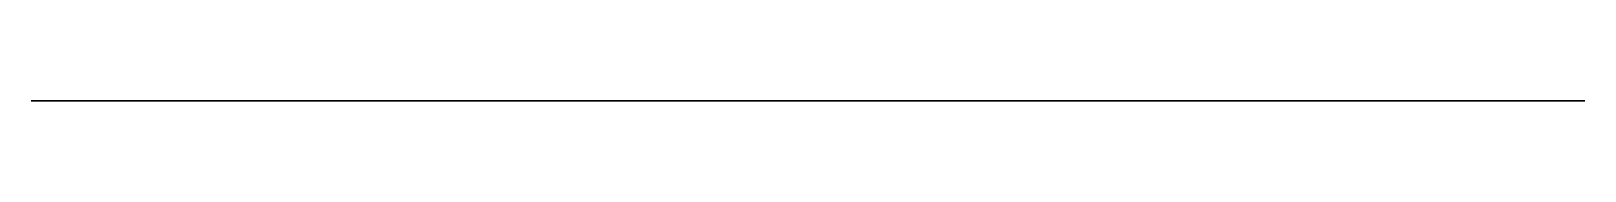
# Model space of a CAD drawing. Header units: millimetres. Extents: x 43.2 to 62, y 0 to 0.
import ezdxf

# ---------------------------------------------------------------- set-up
doc = ezdxf.new("R2010")
doc.units = ezdxf.units.MM
doc.layers.get('0').update_dxf_attribs({"color": 194, "true_color": 0x551cb1})

msp = doc.modelspace()

# ---------------------------------------------------------------- linework, layer by layer
at = {"color": 251, "true_color": 0x565656}
msp.add_polyline3d([(62.013, 0, 70.625), (62.013, 0, 18.29), (43.244, 0, 18.29), (43.244, 0, 45.195), (44.792, 0, 46.67), (44.792, 0, 90.863), (43.244, 0, 92.43), (43.244, 0, 123.513), (47.559, 0, 123.513), (47.649, 0, 123.221), (47.753, 0, 122.934), (47.87, 0, 122.653), (48, 0, 122.377), (48.142, 0, 122.108), (48.297, 0, 121.845), (48.464, 0, 121.59), (48.643, 0, 121.342), (48.834, 0, 121.103), (49.035, 0, 120.873), (49.246, 0, 120.654), (49.467, 0, 120.444), (49.698, 0, 120.245), (49.938, 0, 120.057), (50.186, 0, 119.88), (50.443, 0, 119.714), (50.766, 0, 119.529), (51.098, 0, 119.363), (51.439, 0, 119.217), (51.787, 0, 119.089), (52.014, 0, 119.022), (52.244, 0, 118.968), (52.477, 0, 118.927), (52.713, 0, 118.897), (53.189, 0, 118.863), (53.668, 0, 118.854), (54.205, 0, 118.854), (54.205, 0, 116.827), (54.724, 0, 116.827), (54.916, 0, 116.823), (55.012, 0, 116.816), (55.106, 0, 116.805), (55.198, 0, 116.787), (55.243, 0, 116.776), (55.288, 0, 116.764), (55.331, 0, 116.749), (55.374, 0, 116.732), (55.416, 0, 116.713), (55.457, 0, 116.691), (55.498, 0, 116.668), (55.538, 0, 116.642), (55.577, 0, 116.615), (55.615, 0, 116.587), (55.652, 0, 116.557), (55.687, 0, 116.526), (55.722, 0, 116.494), (55.755, 0, 116.46), (55.787, 0, 116.425), (55.818, 0, 116.389), (55.848, 0, 116.352), (55.876, 0, 116.313), (55.902, 0, 116.273), (55.928, 0, 116.232), (55.951, 0, 116.19), (55.974, 0, 116.147), (56.004, 0, 116.081), (56.03, 0, 116.013), (56.053, 0, 115.944), (56.071, 0, 115.874), (56.085, 0, 115.804), (56.095, 0, 115.733), (56.101, 0, 115.662), (56.103, 0, 115.59), (56.101, 0, 115.518), (56.095, 0, 115.447), (56.085, 0, 115.376), (56.071, 0, 115.306), (56.053, 0, 115.236), (56.03, 0, 115.167), (56.004, 0, 115.099), (55.974, 0, 115.033), (55.951, 0, 114.99), (55.928, 0, 114.948), (55.902, 0, 114.907), (55.876, 0, 114.867), (55.848, 0, 114.828), (55.818, 0, 114.791), (55.787, 0, 114.755), (55.755, 0, 114.72), (55.722, 0, 114.686), (55.687, 0, 114.654), (55.652, 0, 114.623), (55.615, 0, 114.593), (55.577, 0, 114.565), (55.538, 0, 114.538), (55.498, 0, 114.512), (55.457, 0, 114.488), (55.424, 0, 114.471), (55.39, 0, 114.454), (55.355, 0, 114.439), (55.32, 0, 114.426), (55.284, 0, 114.413), (55.248, 0, 114.402), (55.175, 0, 114.384), (55.1, 0, 114.37), (55.024, 0, 114.36), (54.948, 0, 114.355), (54.871, 0, 114.353), (54.194, 0, 114.353), (54.194, 0, 112.174), (53.587, 0, 111.526), (53.023, 0, 110.842), (52.503, 0, 110.126), (52.029, 0, 109.38), (51.603, 0, 108.606), (51.225, 0, 107.807), (50.896, 0, 106.984), (50.619, 0, 106.139), (50.395, 0, 105.279), (50.226, 0, 104.409), (50.111, 0, 103.532), (50.051, 0, 102.651), (50.045, 0, 101.767), (50.095, 0, 100.884), (50.199, 0, 100.004), (50.359, 0, 99.13), (50.573, 0, 98.267), (50.839, 0, 97.422), (51.156, 0, 96.596), (51.524, 0, 95.793), (51.941, 0, 95.014), (52.406, 0, 94.261), (52.918, 0, 93.538), (53.476, 0, 92.846), (56.799, 0, 88.976), (57.979, 0, 87.617), (58.547, 0, 86.929), (59.072, 0, 86.23), (59.312, 0, 85.874), (59.532, 0, 85.514), (59.732, 0, 85.149), (59.907, 0, 84.779), (59.984, 0, 84.591), (60.055, 0, 84.402), (60.118, 0, 84.211), (60.173, 0, 84.018), (60.221, 0, 83.823), (60.26, 0, 83.627), (60.29, 0, 83.428), (60.311, 0, 83.228), (60.332, 0, 82.785), (60.322, 0, 82.345), (60.282, 0, 81.91), (60.213, 0, 81.48), (60.116, 0, 81.057), (59.991, 0, 80.643), (59.839, 0, 80.239), (59.661, 0, 79.846), (59.457, 0, 79.466), (59.229, 0, 79.1), (58.976, 0, 78.75), (58.7, 0, 78.416), (58.401, 0, 78.101), (58.08, 0, 77.807), (57.737, 0, 77.533), (57.374, 0, 77.282), (57.352, 0, 76.309), (58.083, 0, 76.309), (58.207, 0, 76.307), (58.33, 0, 76.299), (58.453, 0, 76.287), (58.574, 0, 76.271), (58.696, 0, 76.249), (58.816, 0, 76.224), (59.054, 0, 76.161), (59.288, 0, 76.082), (59.517, 0, 75.989), (59.741, 0, 75.883), (59.959, 0, 75.765), (60.169, 0, 75.636), (60.372, 0, 75.493), (60.566, 0, 75.338), (60.75, 0, 75.173), (60.925, 0, 74.996), (61.088, 0, 74.81), (61.241, 0, 74.614), (61.381, 0, 74.41), (61.442, 0, 74.311), (61.499, 0, 74.21), (61.552, 0, 74.107), (61.601, 0, 74.002), (61.689, 0, 73.787), (61.763, 0, 73.565), (61.825, 0, 73.337), (61.876, 0, 73.104), (61.917, 0, 72.867), (61.949, 0, 72.625), (61.99, 0, 72.132), (62.009, 0, 71.631)], close=True, dxfattribs=at)

doc.saveas('drawing.dxf')
